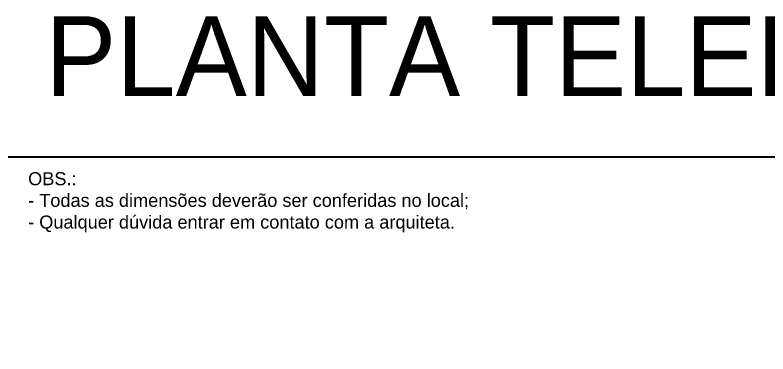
# Model space of a CAD drawing. Header units: millimetres. Extents: x 7034 to 7235, y -465 to -380.
# Drawn here: x 7145.36 to 7154.8, y -404.62 to -400.37 of the extents above; entities that cross this region are included whole.
import ezdxf

# ---------------------------------------------------------------- set-up
doc = ezdxf.new("R2010")
doc.units = ezdxf.units.MM
doc.header["$LTSCALE"] = 0.005
doc.linetypes.add('CONTINUO', pattern=[0])
doc.layers.get('0').update_dxf_attribs({"linetype": 'CONTINUO'})
doc.layers.add('0-TOMADAS', color=12, linetype='Continuous')
doc.layers.add('ARQ-PEITORIAL', color=4, linetype='Continuous')
doc.layers.add('ARQ-TXT-GER', color=250, linetype='Continuous', lineweight=25)
doc.styles.add('ARIAL', font='arial.ttf', dxfattribs={"height": 2.5})
doc.styles.add('geometric', font='')
doc.styles.get('geometric').set_extended_font_data('Geometr415 Blk BT')

msp = doc.modelspace()

# ---------------------------------------------------------------- hatches: boundary and pattern name
at = {"layer": '0-TOMADAS'}
h = msp.add_hatch(dxfattribs=at)
h.set_pattern_fill('ANGLE', color=256)
h.set_pattern_definition([(0, (0, 4e-08), (0, 6.985), [5.08, -1.905]), (90, (0, 4e-08), (-6.985, 4e-16), [5.08, -1.905])])
h.paths.add_polyline_path([(7152.3416, -404.4282), (7152.2849, -404.3954, 0.57735), (7152.221, -404.4323), (7152.221, -404.762, 0.57735), (7152.2849, -404.7989), (7152.3416, -404.7662)])

# ---------------------------------------------------------------- linework, layer by layer
msp.add_lwpolyline([(7166.1864, -402.1477), (7166.1864, -416.9977), (7145.1864, -416.9977), (7145.1864, -402.1477)], close=True)

# ---------------------------------------------------------------- texts
at = {"layer": 'ARQ-PEITORIAL', "insert": (7145.7389, -400.3866), "char_height": 1, "attachment_point": 1, "style": 'geometric'}
msp.add_mtext_dynamic_manual_height_columns('PLANTA TELEFONE E INTERNET', width=22.442638, gutter_width=12.5, heights=[0], dxfattribs=at)
at = {"layer": 'ARQ-TXT-GER', "insert": (7145.5243, -402.3404), "char_height": 0.162928, "width": 6.254522, "attachment_point": 1, "style": 'ARIAL'}
msp.add_mtext('OBS.:\\P- Todas as dimensões deverão ser conferidas no local;\\P- Qualquer dúvida entrar em contato com a arquiteta.', dxfattribs=at)

doc.saveas('drawing.dxf')
